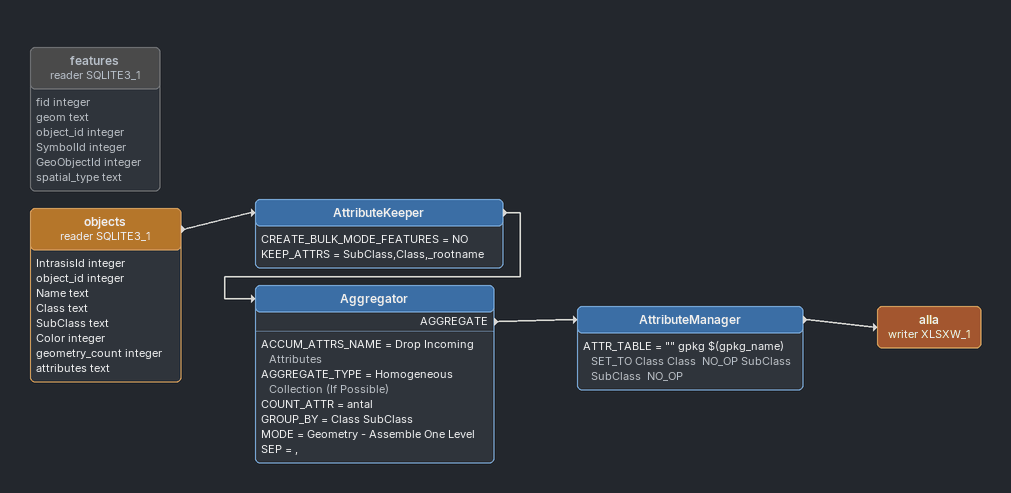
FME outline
features (reader SQLITE3_1) [off]
    attributes: fid integer, geom text, object_id integer, SymbolId integer, GeoObjectId integer, spatial_type text
objects (reader SQLITE3_1)
    attributes: IntrasisId integer, object_id integer, Name text, Class text, SubClass text, Color integer, geometry_count integer, attributes text
    -> AttributeKeeper
AttributeKeeper
    CREATE_BULK_MODE_FEATURES = NO
    KEEP_ATTRS = SubClass,Class,_rootname
    -> Aggregator
Aggregator
    ACCUM_ATTRS_NAME = Drop Incoming Attributes
    AGGREGATE_TYPE = Homogeneous Collection (If Possible)
    COUNT_ATTR = antal
    GROUP_BY = Class SubClass
    MODE = Geometry - Assemble One Level
    SEP = ,
    AGGREGATE -> AttributeManager
AttributeManager
    ATTR_TABLE = "" gpkg $(gpkg_name) SET_TO Class Class  NO_OP SubClass SubClass  NO_OP
    -> alla (writer XLSXW_1)
alla (writer XLSXW_1)
